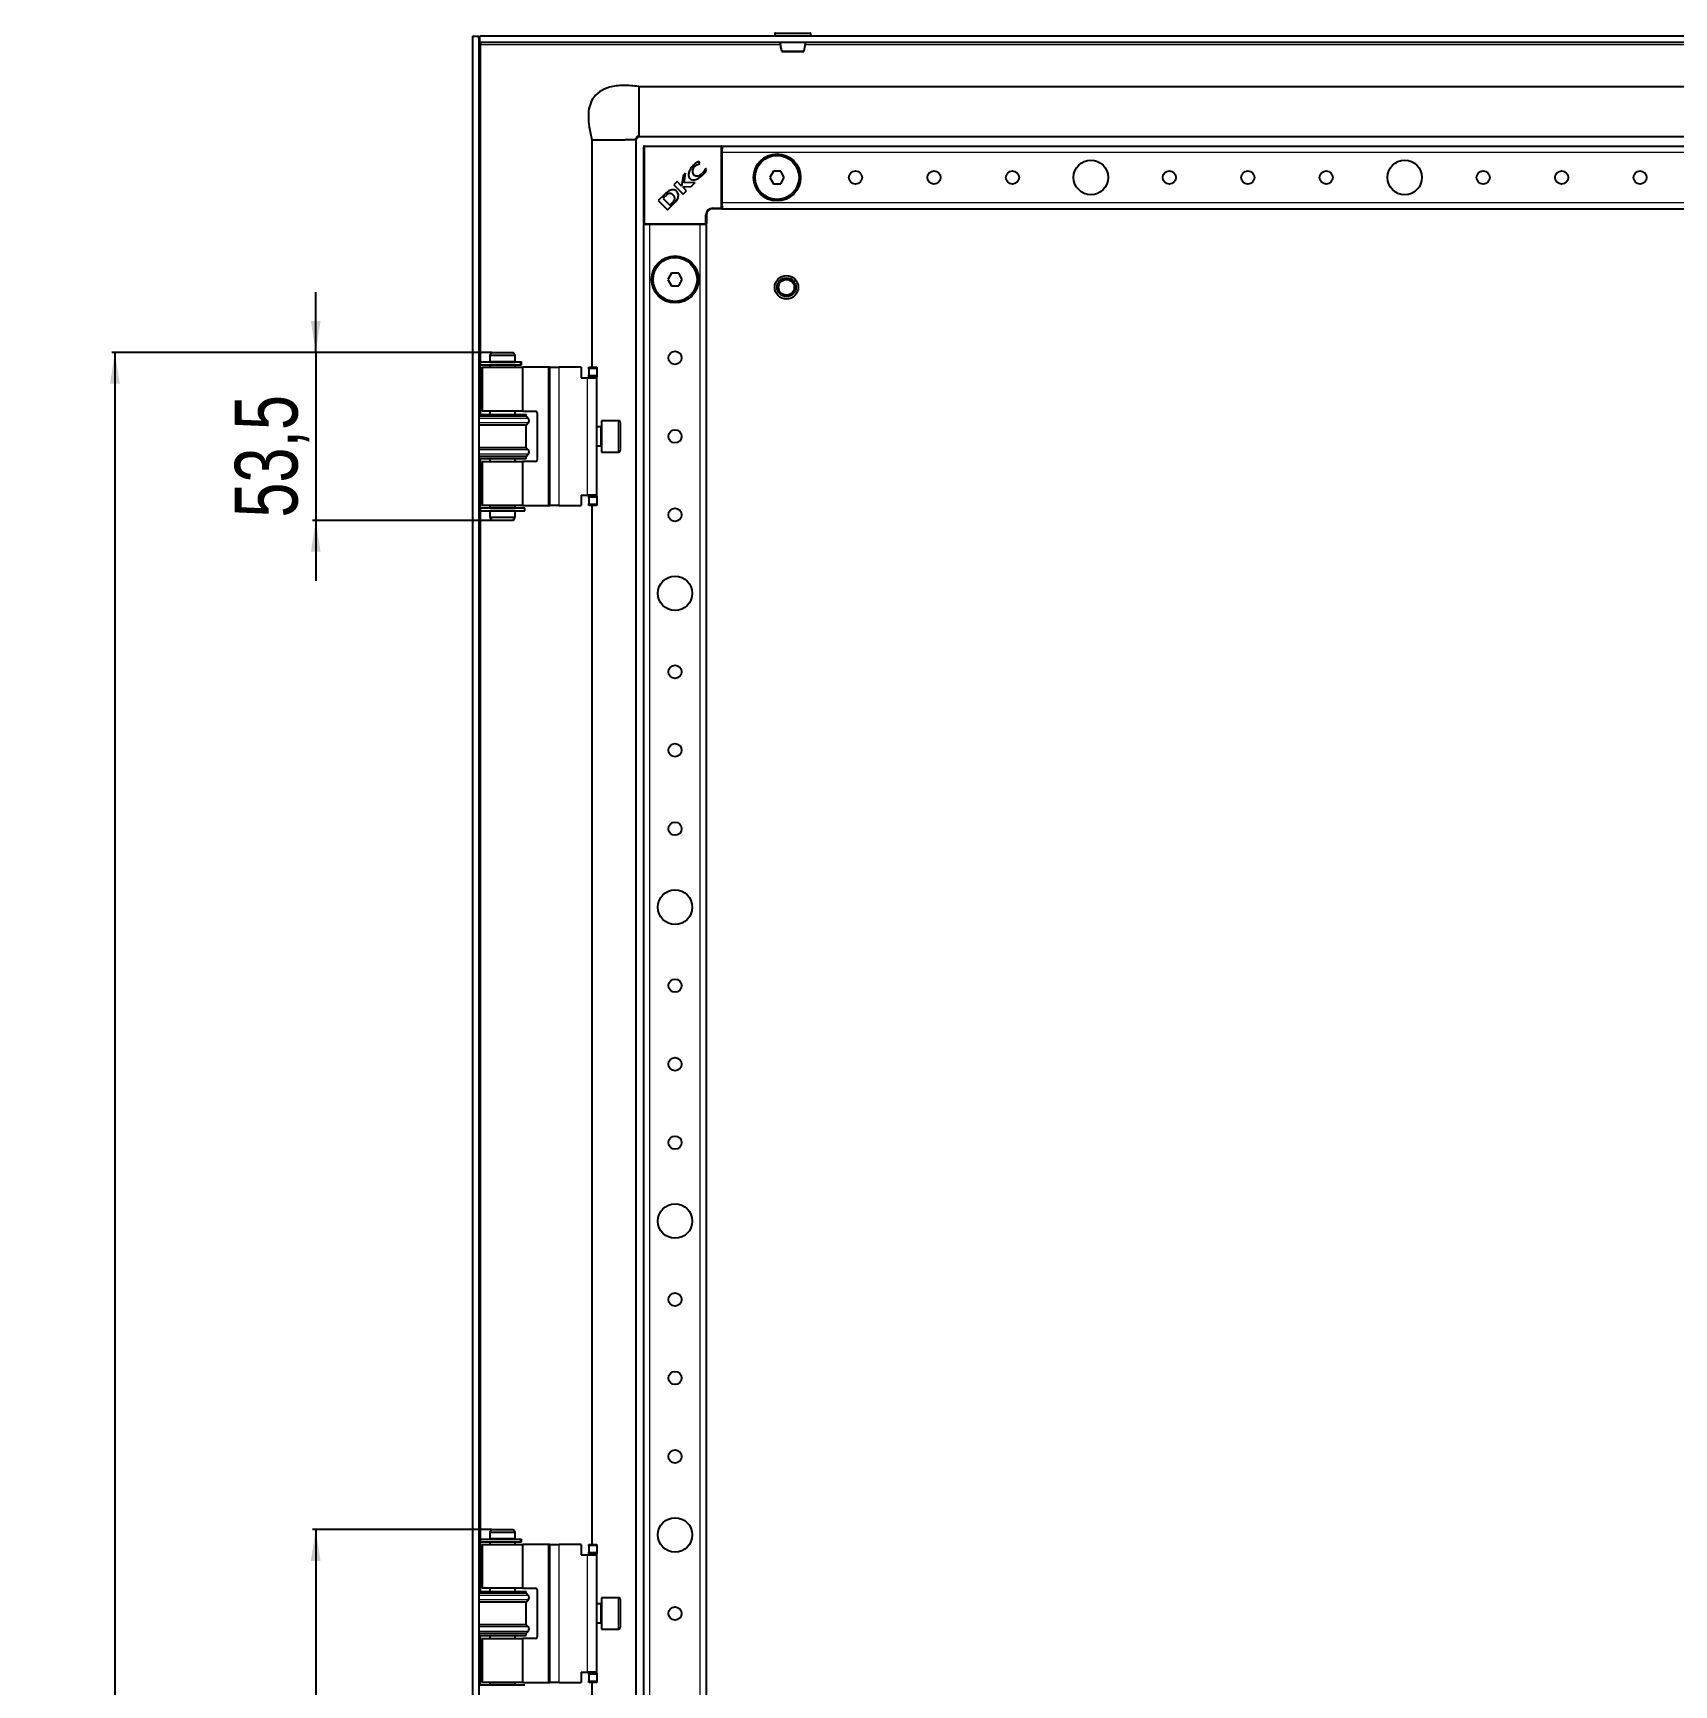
# Model space of a CAD drawing. Header units: millimetres. Extents: x -596 to 1663, y -811 to 1017.
# Drawn here: x 614 to 1137, y 338 to 864 of the extents above; entities that cross this region are included whole.
import ezdxf

# ---------------------------------------------------------------- set-up
doc = ezdxf.new("R2010")
doc.units = ezdxf.units.MM
doc.layers.add('FORMAT', color=7, linetype='Continuous')
doc.styles.add('SLDTEXTSTYLE0', font='TXT', dxfattribs={"width": 0.75})
doc.dimstyles.new('SLDDIMSTYLE0', dxfattribs={"dimtxt": 20, "dimasz": 10, "dimexe": 0, "dimexo": 0.0625, "dimgap": 5, "dimtad": 2, "dimdec": 1, "dimrnd": 1e-09, "dimzin": 12, "dimdsep": 46, "dimtxsty": 'SLDTEXTSTYLE0', "dimsah": 1, "dimcen": 0.09, "dimadec": 0, "dimazin": 3, "dimtfac": 1, "dimtofl": 0, "dimtmove": 0, "dimatfit": 3, "dimfxl": 0, "dimfrac": 2, "dimtolj": 1, "dimtzin": 12, "dimarcsym": 0})
doc.dimstyles.new('SLDDIMSTYLE1', dxfattribs={"dimtxt": 20, "dimasz": 10, "dimexe": 0, "dimexo": 0.0625, "dimgap": 5, "dimtad": 2, "dimdec": 1, "dimrnd": 1e-09, "dimzin": 12, "dimdsep": 46, "dimtxsty": 'SLDTEXTSTYLE0', "dimsah": 1, "dimcen": 0.09, "dimadec": 0, "dimazin": 3, "dimtfac": 1, "dimtmove": 0, "dimatfit": 0, "dimfxl": 0, "dimfrac": 2, "dimtolj": 1, "dimtzin": 12, "dimarcsym": 0})

# ---------------------------------------------------------------- blocks, each defined once
blk = doc.blocks.new('_D_4')
at = {"layer": 'FORMAT'}
for p, q in [((703.89, 762.29), (703.89, 781.53)), ((759.96, 762.29), (702.89, 762.29)), ((703.89, 762.29), (703.89, 708.79)), ((759.96, 708.79), (702.89, 708.79)), ((703.89, 708.79), (703.89, 689.56))]:
    blk.add_line(p, q, dxfattribs=at)
for points in [[(703.89, 762.29), (705.42, 772.29), (702.35, 772.29)], [(703.89, 708.79), (702.35, 698.79), (705.42, 698.79)]]:
    blk.add_solid(points, dxfattribs=at)
at = {"layer": 'FORMAT', "insert": (678.1, 709.68), "char_height": 20, "attachment_point": 1, "rotation": 90, "style": 'SLDTEXTSTYLE0'}
blk.add_mtext('53,5', dxfattribs=at)
blk = doc.blocks.new('_D_7')
at = {"layer": 'FORMAT'}
for p, q in [((759.96, 762.29), (638.89, 762.29)), ((639.89, 762.29), (639.89, -591.21)), ((759.96, -591.21), (638.89, -591.21))]:
    blk.add_line(p, q, dxfattribs=at)
for points in [[(639.89, 762.29), (638.35, 752.29), (641.42, 752.29)], [(639.89, -591.21), (641.42, -581.21), (638.35, -581.21)]]:
    blk.add_solid(points, dxfattribs=at)
at = {"layer": 'FORMAT', "insert": (614.1, 44.91), "char_height": 20, "attachment_point": 1, "rotation": 90, "style": 'SLDTEXTSTYLE0'}
blk.add_mtext('1353,5', dxfattribs=at)
blk = doc.blocks.new('_D_9')
at = {"layer": 'FORMAT'}
for p, q in [((759.96, 387.29), (702.89, 387.29)), ((703.89, 387.29), (703.89, -216.21)), ((759.96, -216.21), (702.89, -216.21))]:
    blk.add_line(p, q, dxfattribs=at)
for points in [[(703.89, 387.29), (702.35, 377.29), (705.42, 377.29)], [(703.89, -216.21), (705.42, -206.21), (702.35, -206.21)]]:
    blk.add_solid(points, dxfattribs=at)
at = {"layer": 'FORMAT', "insert": (678.1, 52.29), "char_height": 20, "attachment_point": 1, "rotation": 90, "style": 'SLDTEXTSTYLE0'}
blk.add_mtext('603,5', dxfattribs=at)

msp = doc.modelspace()

# ---------------------------------------------------------------- linework, layer by layer
at = {"color": 7, "linetype": 'Continuous', "lineweight": 25}
for p, q in [((850.14, 863.79), (850.14, 863.04)), ((850.39, 864.04), (861.39, 864.04)), ((861.64, 863.04), (861.64, 863.79)), ((753.89, 863.04), (755.89, 863.04)), ((753.89, 863.04), (753.89, -691.96)), ((755.89, 863.04), (755.89, -691.96)), ((756.19, 861.04), (756.19, 863.04)), ((1545.59, 863.04), (756.19, 863.04)), ((1545.59, 861.04), (756.19, 861.04)), ((756.49, 860.44), (756.29, 861.04)), ((806.89, 847.04), (806.89, 831.21)), ((806.89, 847.04), (1494.89, 847.04)), ((791.89, 830.04), (792.87, 830.04)), ((791.89, 830.04), (791.89, 757.54)), ((792.87, 830.04), (795.32, 830.04)), ((795.32, 830.04), (798.89, 830.04)), ((798.89, 830.04), (802.46, 830.04)), ((805.89, 830.04), (805.89, -658.96)), ((806.89, 831.04), (1494.89, 831.04)), ((808.39, 803.34), (808.39, 827.74)), ((808.69, 828.04), (833.09, 828.04)), ((833.39, 827.74), (833.39, 828.04)), ((833.39, 828.04), (1468.39, 828.04)), ((833.39, 827.74), (833.39, 827.1)), ((833.39, 826.04), (833.39, 827.1)), ((826.33, 822.5), (825.99, 823.19)), ((826.19, 822.36), (826.33, 822.5)), ((833.39, 810.04), (833.39, 826.04)), ((819.09, 816.7), (818.04, 815.65)), ((820.48, 815.31), (819.09, 816.7)), ((820.96, 818.58), (820.48, 815.31)), ((821.76, 819.37), (820.96, 818.58)), ((821.29, 816.28), (821.76, 819.37)), ((824.76, 816.46), (821.29, 816.28)), ((823.48, 815.17), (824.76, 816.46)), ((828.14, 820.93), (828.03, 820.82)), ((828.39, 820.42), (828.14, 820.93)), ((849.74, 820.04), (848.58, 818.04)), ((848.58, 818.04), (849.74, 816.04)), ((852.04, 820.04), (849.74, 820.04)), ((849.74, 816.04), (852.04, 816.04)), ((853.2, 818.04), (852.04, 820.04)), ((852.04, 816.04), (853.2, 818.04)), ((815.03, 812.64), (813.04, 810.65)), ((813.04, 810.65), (816, 807.69)), ((815.28, 812.1), (814.56, 811.35)), ((814.56, 811.35), (816.74, 809.17)), ((818.04, 815.65), (821, 812.7)), ((820.82, 815), (823.48, 815.17)), ((822.06, 813.75), (820.82, 815)), ((821, 812.7), (822.06, 813.75)), ((816, 807.69), (817.89, 809.58)), ((816.74, 809.17), (817.4, 809.85)), ((817.89, 809.58), (817.91, 809.6)), ((828.39, 806.04), (828.39, 803.34)), ((833.09, 808.04), (830.39, 808.04)), ((833.39, 808.99), (833.39, 810.04)), ((833.39, 808.99), (833.39, 808.34)), ((833.39, 808.04), (833.39, 808.34)), ((833.39, 808.04), (1468.39, 808.04)), ((808.39, -631.96), (808.39, 803.04)), ((808.69, 803.04), (808.39, 803.04)), ((809.34, 803.04), (808.69, 803.04)), ((810.39, 803.04), (809.34, 803.04)), ((826.39, 803.04), (810.39, 803.04)), ((827.44, 803.04), (826.39, 803.04)), ((828.09, 803.04), (827.44, 803.04)), ((828.39, 803.04), (828.09, 803.04)), ((828.39, -631.96), (828.39, 803.04)), ((817.24, 787.54), (816.08, 785.54)), ((816.08, 785.54), (817.24, 783.54)), ((819.54, 787.54), (817.24, 787.54)), ((820.7, 785.54), (819.54, 787.54)), ((819.54, 783.54), (820.7, 785.54)), ((817.24, 783.54), (819.54, 783.54)), ((756.24, 759.24), (756.24, 758.34)), ((756.24, 759.24), (769.13, 759.24)), ((756.24, 758.34), (769.13, 758.34)), ((759.97, 762.29), (759.39, 761.29)), ((759.39, 761.29), (759.39, 759.29)), ((767.39, 761.29), (759.39, 761.29)), ((764.15, 759.29), (759.39, 759.29)), ((759.39, 758.29), (759.39, 757.54)), ((764.15, 758.29), (759.39, 758.29)), ((759.89, 759.29), (759.89, 759.24)), ((759.89, 758.34), (759.89, 758.29)), ((759.97, 762.29), (766.81, 762.29)), ((767.39, 759.29), (764.15, 759.29)), ((767.39, 758.29), (764.15, 758.29)), ((767.39, 761.29), (766.81, 762.29)), ((766.89, 759.24), (766.89, 759.29)), ((766.89, 758.29), (766.89, 758.34)), ((767.39, 759.29), (767.39, 761.29)), ((767.39, 757.54), (767.39, 758.29)), ((769.13, 759.24), (769.22, 759.24)), ((769.13, 758.34), (769.22, 758.34)), ((769.22, 758.34), (769.22, 759.24)), ((769.22, 759.24), (769.42, 759.24)), ((769.22, 758.34), (769.42, 758.34)), ((769.42, 758.34), (769.42, 759.24)), ((756.94, 757.54), (756.94, 743.54)), ((756.94, 757.54), (769.84, 757.54)), ((769.84, 743.54), (769.84, 757.54)), ((777.94, 757.54), (769.84, 757.54)), ((778.44, 757.54), (777.94, 757.54)), ((778.44, 757.54), (781.44, 757.54)), ((778.44, 713.54), (778.44, 757.54)), ((788.44, 757.54), (781.44, 757.54)), ((788.44, 757.54), (788.44, 754.24)), ((788.44, 754.24), (790.44, 754.24)), ((790.44, 754.24), (793.44, 754.24)), ((790.94, 757.54), (793.44, 757.54)), ((790.94, 757.04), (790.94, 757.54)), ((790.94, 757.04), (790.94, 755.04)), ((790.94, 754.54), (790.94, 755.04)), ((793.44, 754.54), (790.94, 754.54)), ((790.94, 754.54), (790.94, 754.24)), ((793.44, 757.54), (793.44, 757.04)), ((793.44, 757.04), (793.44, 755.04)), ((793.44, 755.04), (793.44, 754.54)), ((793.44, 754.24), (793.44, 754.54)), ((793.44, 716.84), (793.44, 754.24)), ((755.89, 742.54), (770.89, 742.54)), ((769.84, 743.54), (756.94, 743.54)), ((759.39, 743.54), (759.39, 742.54)), ((767.39, 742.54), (767.39, 743.54)), ((769.84, 743.54), (773.94, 743.54)), ((770.89, 741.94), (770.89, 742.54)), ((774.44, 743.04), (774.44, 728.04)), ((770.89, 741.94), (755.89, 741.94)), ((770.89, 739.14), (755.89, 739.14)), ((771.59, 741.26), (770.89, 741.94)), ((770.89, 739.14), (771.59, 739.83)), ((770.89, 731.94), (770.89, 739.14)), ((794.69, 738.54), (793.44, 738.54)), ((800.34, 740.54), (794.94, 740.54)), ((794.94, 740.54), (794.94, 730.54)), ((800.94, 739.94), (800.94, 731.14)), ((770.89, 731.94), (755.89, 731.94)), ((771.59, 731.26), (770.89, 731.94)), ((793.44, 732.54), (794.69, 732.54)), ((770.89, 729.14), (755.89, 729.14)), ((755.89, 728.54), (770.89, 728.54)), ((756.94, 727.54), (756.94, 713.54)), ((756.94, 727.54), (769.84, 727.54)), ((759.39, 728.54), (759.39, 727.54)), ((767.39, 727.54), (767.39, 728.54)), ((769.84, 713.54), (769.84, 727.54)), ((773.94, 727.54), (769.84, 727.54)), ((770.89, 729.14), (771.59, 729.83)), ((770.89, 728.54), (770.89, 729.14)), ((794.94, 730.54), (800.34, 730.54)), ((788.44, 716.84), (790.44, 716.84)), ((788.44, 716.84), (788.44, 713.54)), ((793.44, 716.84), (790.44, 716.84)), ((790.94, 716.84), (790.94, 716.54)), ((790.94, 716.54), (793.44, 716.54)), ((790.94, 716.04), (790.94, 716.54)), ((790.94, 716.04), (790.94, 714.04)), ((793.44, 716.54), (793.44, 716.84)), ((793.44, 716.54), (793.44, 716.04)), ((793.44, 716.04), (793.44, 714.04)), ((756.24, 712.74), (756.24, 711.84)), ((756.24, 712.74), (770.54, 712.74)), ((756.24, 711.84), (770.54, 711.84)), ((769.84, 713.54), (756.94, 713.54)), ((759.39, 713.54), (759.39, 712.79)), ((764.15, 712.79), (759.39, 712.79)), ((759.39, 711.79), (759.39, 709.79)), ((764.15, 711.79), (759.39, 711.79)), ((759.89, 712.79), (759.89, 712.74)), ((759.89, 711.84), (759.89, 711.79)), ((767.39, 712.79), (764.15, 712.79)), ((767.39, 711.79), (764.15, 711.79)), ((766.89, 712.74), (766.89, 712.79)), ((766.89, 711.79), (766.89, 711.84)), ((767.39, 712.79), (767.39, 713.54)), ((767.39, 709.79), (767.39, 711.79)), ((769.84, 713.54), (777.94, 713.54)), ((770.54, 711.84), (770.54, 712.74)), ((777.94, 713.54), (778.44, 713.54)), ((781.44, 713.54), (778.44, 713.54)), ((781.44, 713.54), (788.44, 713.54)), ((790.94, 713.54), (790.94, 714.04)), ((793.44, 713.54), (790.94, 713.54)), ((791.89, 713.54), (791.89, 382.54)), ((793.44, 714.04), (793.44, 713.54)), ((759.39, 709.79), (759.97, 708.79)), ((759.39, 709.79), (764.15, 709.79)), ((764.04, 708.79), (759.97, 708.79)), ((766.81, 708.79), (764.04, 708.79)), ((764.15, 709.79), (767.39, 709.79)), ((766.81, 708.79), (767.39, 709.79)), ((756.24, 384.24), (756.24, 383.34)), ((756.24, 384.24), (769.13, 384.24)), ((759.97, 387.29), (759.39, 386.29)), ((759.39, 386.29), (759.39, 384.29)), ((767.39, 386.29), (759.39, 386.29)), ((764.15, 384.29), (759.39, 384.29)), ((759.89, 384.29), (759.89, 384.24)), ((759.97, 387.29), (766.81, 387.29)), ((767.39, 384.29), (764.15, 384.29)), ((767.39, 386.29), (766.81, 387.29)), ((766.89, 384.24), (766.89, 384.29)), ((767.39, 384.29), (767.39, 386.29)), ((769.13, 384.24), (769.22, 384.24)), ((769.22, 383.34), (769.22, 384.24)), ((769.22, 384.24), (769.42, 384.24)), ((769.42, 383.34), (769.42, 384.24)), ((756.24, 383.34), (769.13, 383.34)), ((756.94, 382.54), (756.94, 368.54)), ((756.94, 382.54), (769.84, 382.54)), ((759.39, 383.29), (759.39, 382.54)), ((764.15, 383.29), (759.39, 383.29)), ((759.89, 383.34), (759.89, 383.29)), ((767.39, 383.29), (764.15, 383.29)), ((766.89, 383.29), (766.89, 383.34)), ((767.39, 382.54), (767.39, 383.29)), ((769.13, 383.34), (769.22, 383.34)), ((769.22, 383.34), (769.42, 383.34)), ((769.84, 368.54), (769.84, 382.54)), ((777.94, 382.54), (769.84, 382.54)), ((778.44, 382.54), (777.94, 382.54)), ((778.44, 382.54), (781.44, 382.54)), ((778.44, 338.54), (778.44, 382.54)), ((788.44, 382.54), (781.44, 382.54)), ((788.44, 382.54), (788.44, 379.24)), ((788.44, 379.24), (790.44, 379.24)), ((790.44, 379.24), (793.44, 379.24)), ((790.94, 382.54), (793.44, 382.54)), ((790.94, 382.04), (790.94, 382.54)), ((790.94, 382.04), (790.94, 380.04)), ((790.94, 379.54), (790.94, 380.04)), ((793.44, 379.54), (790.94, 379.54)), ((790.94, 379.54), (790.94, 379.24)), ((793.44, 382.54), (793.44, 382.04)), ((793.44, 382.04), (793.44, 380.04)), ((793.44, 380.04), (793.44, 379.54)), ((793.44, 379.24), (793.44, 379.54)), ((793.44, 341.84), (793.44, 379.24)), ((769.84, 368.54), (756.94, 368.54)), ((759.39, 368.54), (759.39, 367.54)), ((767.39, 367.54), (767.39, 368.54)), ((769.84, 368.54), (773.94, 368.54)), ((755.89, 367.54), (770.89, 367.54)), ((770.89, 366.94), (755.89, 366.94)), ((770.89, 364.14), (755.89, 364.14)), ((770.89, 366.94), (770.89, 367.54)), ((771.59, 366.26), (770.89, 366.94)), ((770.89, 364.14), (771.59, 364.83)), ((770.89, 356.94), (770.89, 364.14)), ((774.44, 368.04), (774.44, 353.04)), ((794.69, 363.54), (793.44, 363.54)), ((800.34, 365.54), (794.94, 365.54)), ((794.94, 365.54), (794.94, 355.54)), ((800.94, 364.94), (800.94, 356.14)), ((770.89, 356.94), (755.89, 356.94)), ((770.89, 354.14), (755.89, 354.14)), ((755.89, 353.54), (770.89, 353.54)), ((759.39, 353.54), (759.39, 352.54)), ((767.39, 352.54), (767.39, 353.54)), ((771.59, 356.26), (770.89, 356.94)), ((770.89, 354.14), (771.59, 354.83)), ((770.89, 353.54), (770.89, 354.14)), ((793.44, 357.54), (794.69, 357.54)), ((794.94, 355.54), (800.34, 355.54)), ((756.94, 352.54), (756.94, 338.54)), ((756.94, 352.54), (769.84, 352.54)), ((769.84, 338.54), (769.84, 352.54)), ((773.94, 352.54), (769.84, 352.54)), ((756.24, 337.74), (770.54, 337.74)), ((769.84, 338.54), (756.94, 338.54)), ((759.39, 338.54), (759.39, 337.79)), ((764.15, 337.79), (759.39, 337.79)), ((759.89, 337.79), (759.89, 337.74)), ((767.39, 337.79), (764.15, 337.79)), ((766.89, 337.74), (766.89, 337.79)), ((767.39, 337.79), (767.39, 338.54)), ((769.84, 338.54), (777.94, 338.54)), ((777.94, 338.54), (778.44, 338.54)), ((781.44, 338.54), (778.44, 338.54)), ((781.44, 338.54), (788.44, 338.54)), ((788.44, 341.84), (790.44, 341.84)), ((788.44, 341.84), (788.44, 338.54)), ((793.44, 341.84), (790.44, 341.84)), ((790.94, 341.84), (790.94, 341.54)), ((790.94, 341.54), (793.44, 341.54)), ((790.94, 341.04), (790.94, 341.54)), ((790.94, 341.04), (790.94, 339.04)), ((790.94, 338.54), (790.94, 339.04)), ((793.44, 338.54), (790.94, 338.54)), ((791.89, 338.54), (791.89, -167.46)), ((793.44, 341.54), (793.44, 341.84)), ((793.44, 341.54), (793.44, 341.04)), ((793.44, 341.04), (793.44, 339.04)), ((793.44, 339.04), (793.44, 338.54))]:
    msp.add_line(p, q, dxfattribs=at)
at = {"color": 8, "linetype": 'Continuous', "lineweight": 18}
for p, q in [((861.64, 863.79), (850.14, 863.79)), ((756.49, 759.24), (756.49, 860.44)), ((756.49, 860.44), (851.92, 860.44)), ((859.86, 860.44), (1441.92, 860.44)), ((808.69, 827.74), (808.39, 827.74)), ((808.69, 827.74), (808.69, 828.04)), ((808.69, 827.74), (808.69, 803.34)), ((833.09, 827.74), (808.69, 827.74)), ((833.09, 828.04), (833.09, 827.74)), ((833.09, 808.34), (833.09, 827.74)), ((833.39, 827.74), (833.09, 827.74)), ((833.39, 826.04), (1468.39, 826.04)), ((828.09, 803.34), (828.09, 806.04)), ((828.39, 806.04), (828.09, 806.04)), ((830.39, 808.34), (833.09, 808.34)), ((830.39, 808.04), (830.39, 808.34)), ((833.09, 808.34), (833.09, 808.04)), ((833.39, 808.34), (833.09, 808.34)), ((833.39, 810.04), (1468.39, 810.04)), ((808.69, 803.34), (808.39, 803.34)), ((808.69, 803.34), (828.09, 803.34)), ((808.69, 803.34), (808.69, 803.04)), ((810.39, -631.96), (810.39, 803.04)), ((826.39, -631.96), (826.39, 803.04)), ((828.09, 803.34), (828.09, 803.04)), ((828.39, 803.34), (828.09, 803.34)), ((756.49, 742.54), (756.49, 758.34)), ((769.13, 759.24), (769.13, 758.34)), ((777.94, 757.54), (777.94, 713.54)), ((781.44, 713.54), (781.44, 757.54)), ((790.44, 716.84), (790.44, 754.24)), ((793.44, 757.04), (790.94, 757.04)), ((790.94, 755.04), (793.44, 755.04)), ((771.59, 741.26), (755.89, 741.26)), ((771.59, 739.83), (755.89, 739.83)), ((794.69, 738.14), (794.69, 738.54)), ((794.69, 732.54), (794.69, 738.14)), ((800.34, 730.54), (800.34, 740.54)), ((771.59, 731.26), (755.89, 731.26)), ((771.59, 729.83), (755.89, 729.83)), ((756.49, 712.74), (756.49, 728.54)), ((793.44, 716.04), (790.94, 716.04)), ((756.49, 384.24), (756.49, 711.84)), ((790.94, 714.04), (793.44, 714.04)), ((769.13, 384.24), (769.13, 383.34)), ((756.49, 367.54), (756.49, 383.34)), ((777.94, 382.54), (777.94, 338.54)), ((781.44, 338.54), (781.44, 382.54)), ((790.44, 341.84), (790.44, 379.24)), ((793.44, 382.04), (790.94, 382.04)), ((790.94, 380.04), (793.44, 380.04)), ((771.59, 366.26), (755.89, 366.26)), ((771.59, 364.83), (755.89, 364.83)), ((794.69, 363.14), (794.69, 363.54)), ((800.34, 355.54), (800.34, 365.54)), ((794.69, 357.54), (794.69, 363.14)), ((771.59, 356.26), (755.89, 356.26)), ((771.59, 354.83), (755.89, 354.83)), ((756.49, 337.74), (756.49, 353.54)), ((793.44, 341.04), (790.94, 341.04)), ((790.94, 339.04), (793.44, 339.04))]:
    msp.add_line(p, q, dxfattribs=at)
at = {"color": 7, "linetype": 'Continuous', "lineweight": 25}
for centre, radius in [((850.89, 818.04), 7.5), ((850.89, 818.04), 7), ((950.89, 818.04), 5.5), ((1050.89, 818.04), 5.5), ((875.89, 818.04), 2.1), ((900.89, 818.04), 2.1), ((925.89, 818.04), 2.1), ((975.89, 818.04), 2.1), ((1000.89, 818.04), 2.1), ((1025.89, 818.04), 2.1), ((1075.89, 818.04), 2.1), ((1100.89, 818.04), 2.1), ((1125.89, 818.04), 2.1), ((818.39, 785.54), 7.5), ((818.39, 785.54), 7), ((853.89, 783.04), 3.75), ((853.89, 783.04), 3), ((853.89, 783.04), 2.5), ((818.39, 760.54), 2.1), ((818.39, 735.54), 2.1), ((818.39, 710.54), 2.1), ((818.39, 685.54), 5.5), ((818.39, 660.54), 2.1), ((818.39, 635.54), 2.1), ((818.39, 610.54), 2.1), ((818.39, 585.54), 5.5), ((818.39, 560.54), 2.1), ((818.39, 535.54), 2.1), ((818.39, 510.54), 2.1), ((818.39, 485.54), 5.5), ((818.39, 460.54), 2.1), ((818.39, 435.54), 2.1), ((818.39, 410.54), 2.1), ((818.39, 385.54), 5.5), ((818.39, 360.54), 2.1)]:
    msp.add_circle(centre, radius, dxfattribs=at)
for centre, radius, start, end in [((850.39, 863.79), 0.25, 90, 180), ((861.39, 863.79), 0.25, 0, 90), ((852.78, 858.54), 0.5, 195.316, 270.0228), ((859, 858.54), 0.5, 269.9982, 345.4001), ((808.69, 827.74), 0.3, 90, 180), ((833.09, 827.74), 0.3, 360, 90), ((825.9, 820.05), 1.97, 128.454, 215.887), ((825.46, 820.45), 1.94, 233.3097, 322.3464), ((818.69, 809.44), 4.87, 110.3445, 138.7777), ((819.46, 807.62), 6.12, 126.9888, 133.0744), ((830.39, 806.04), 2, 90, 180), ((833.09, 808.34), 0.3, 270, 360), ((808.69, 803.34), 0.3, 180, 270), ((828.09, 803.34), 0.3, 270, 0), ((773.94, 743.04), 0.5, 0, 90), ((770.89, 740.54), 1, 314.427, 45.573), ((794.69, 738.79), 0.25, 270, 0), ((800.34, 739.94), 0.6, 0, 90), ((794.69, 732.29), 0.25, 0, 90), ((770.89, 730.54), 1, 314.427, 45.573), ((773.94, 728.04), 0.5, 270, 0), ((800.34, 731.14), 0.6, 270, 0), ((773.94, 368.04), 0.5, 0, 90), ((770.89, 365.54), 1, 314.427, 45.573), ((794.69, 363.79), 0.25, 270, 0), ((800.34, 364.94), 0.6, 0, 90), ((770.89, 355.54), 1, 314.427, 45.573), ((773.94, 353.04), 0.5, 270, 0), ((794.69, 357.29), 0.25, 0, 90), ((800.34, 356.14), 0.6, 270, 0)]:
    msp.add_arc(centre, radius, start, end, dxfattribs=at)
at = {"color": 8, "linetype": 'Continuous', "lineweight": 18}
msp.add_arc((830.39, 806.04), 2.3, 90, 180, dxfattribs=at)
at = {"color": 7, "linetype": 'Continuous', "lineweight": 25}
for points, knots in [([(756.19, 861.34), (756.16, 861.42), (756.05, 861.74), (755.93, 862.31), (755.9, 862.8), (755.89, 863.04)], [0, 0, 0, 0, 0.141742, 0.566203, 1, 1, 1, 1]), ([(756.19, 861.04), (756.24, 861.04), (756.29, 860.98), (756.39, 860.76), (756.44, 860.6), (756.49, 860.44)], [0, 0, 0, 0, 0.5, 0.5, 1, 1, 1, 1]), ([(851.87, 861.04), (851.87, 860.91), (851.89, 860), (852.11, 859.13), (852.3, 858.39)], [0, 0, 0, 0, 0.14185, 1, 1, 1, 1]), ([(854.19, 858.04), (854, 858.04), (853.53, 858.04), (852.98, 858.04), (852.85, 858.04), (852.79, 858.04)], [0, 0, 0, 0, 0.256553, 0.627981, 1, 1, 1, 1]), ([(859, 858.04), (858.96, 858.04), (858.88, 858.04), (858.32, 858.04), (857.51, 858.04), (856.52, 858.04), (855.46, 858.04), (854.67, 858.04), (854.28, 858.04), (854.19, 858.04)], [0, 0, 0, 0, 0.158514, 0.317278, 0.475863, 0.634247, 0.792477, 0.950708, 1, 1, 1, 1]), ([(859.48, 858.39), (859.67, 859.13), (859.89, 860), (859.91, 860.91), (859.91, 861.04)], [0, 0, 0, 0, 0.85815, 1, 1, 1, 1]), ([(806.89, 847.04), (805.16, 847.21), (802.02, 847.52), (797.7, 847), (794.26, 845.58), (792.05, 843.26), (790.97, 840.49), (790.65, 837.44), (790.94, 833.88), (791.56, 831.39), (791.89, 830.04)], [0, 0, 0, 0, 0.176713, 0.320911, 0.440308, 0.54837, 0.6374, 0.738878, 0.858543, 1, 1, 1, 1]), ([(805.78, 830.04), (805.75, 830.04), (805.66, 830.04), (805.21, 830.04), (804.91, 830.04)], [0, 0, 0, 0, 0.356727, 1, 1, 1, 1]), ([(805.85, 830.04), (805.87, 830.18), (805.9, 830.42), (806.03, 830.62), (806.15, 830.71), (806.2, 830.82), (806.22, 830.89), (806.24, 830.94), (806.25, 830.98), (806.27, 831.02), (806.3, 831.06), (806.36, 831.12), (806.48, 831.18), (806.67, 831.21), (806.81, 831.21), (806.89, 831.21)], [0, 0, 0, 0, 0.2334106, 0.4185463, 0.5493508, 0.5950262, 0.6313288, 0.6471113, 0.6619944, 0.6766392, 0.691742, 0.7255627, 0.7667936, 0.8726273, 1, 1, 1, 1]), ([(805.89, 830.04), (806.04, 830.27), (806.31, 830.67), (806.71, 830.93), (806.89, 831.04)], [0, 0, 0, 0, 0.5615605, 1, 1, 1, 1]), ([(824.26, 821.95), (823.93, 821.58), (823.31, 820.88), (822.76, 819.71), (822.63, 818.77), (822.78, 818.13), (822.96, 817.9), (823.05, 817.79)], [0, 0, 0, 0, 0.315674, 0.58952, 0.813199, 0.909026, 1, 1, 1, 1]), ([(825.99, 823.19), (825.66, 823.01), (825.02, 822.67), (824.5, 822.18), (824.26, 821.95)], [0, 0, 0, 0, 0.5368, 1, 1, 1, 1]), ([(824.67, 821.59), (824.93, 821.81), (825.38, 822.19), (825.95, 822.31), (826.19, 822.36)], [0, 0, 0, 0, 0.5796082, 1, 1, 1, 1]), ([(823.05, 817.79), (823.22, 817.65), (823.55, 817.37), (824.25, 817.2), (825.12, 817.33), (826.2, 817.9), (826.89, 818.53), (827.28, 818.9)], [0, 0, 0, 0, 0.130532, 0.266031, 0.423997, 0.666819, 1, 1, 1, 1]), ([(828.03, 820.82), (827.89, 820.51), (827.62, 819.93), (827.19, 819.47), (827, 819.26)], [0, 0, 0, 0, 0.547643, 1, 1, 1, 1]), ([(827.28, 818.9), (827.53, 819.17), (827.96, 819.63), (828.26, 820.19), (828.39, 820.42)], [0, 0, 0, 0, 0.577653, 1, 1, 1, 1]), ([(817.77, 812.43), (817.67, 812.52), (817.5, 812.68), (817.22, 812.87), (816.95, 812.96), (816.62, 812.96), (816.22, 812.8), (815.94, 812.62), (815.78, 812.51)], [0, 0, 0, 0, 0.176808, 0.319231, 0.43938, 0.552395, 0.749205, 1, 1, 1, 1]), ([(819.04, 810.93), (819.15, 811.13), (819.35, 811.52), (819.47, 812.15), (819.43, 812.75), (819.23, 813.28), (818.87, 813.72), (818.36, 814.01), (817.7, 814.13), (817.25, 814.04), (817, 814)], [0, 0, 0, 0, 0.1380907, 0.2654555, 0.3840134, 0.4961027, 0.6057595, 0.7197905, 0.8476619, 1, 1, 1, 1]), ([(817.4, 809.85), (817.59, 810.05), (817.94, 810.42), (818.27, 810.96), (818.33, 811.4), (818.26, 811.75), (818.07, 812.1), (817.87, 812.31), (817.77, 812.43)], [0, 0, 0, 0, 0.274676, 0.503042, 0.607381, 0.716579, 0.843412, 1, 1, 1, 1]), ([(818.36, 810.08), (818.5, 810.23), (818.74, 810.5), (818.95, 810.8), (819.04, 810.93)], [0, 0, 0, 0, 0.55183, 1, 1, 1, 1]), ([(817.91, 809.6), (817.98, 809.68), (818.14, 809.84), (818.28, 810), (818.36, 810.08)], [0, 0, 0, 0, 0.486421, 1, 1, 1, 1])]:
    msp.add_open_spline(points, degree=3, knots=knots, dxfattribs=at)
at = {"color": 8, "linetype": 'Continuous', "lineweight": 18}
for points, knots in [([(852.33, 858.42), (852.32, 858.42), (852.26, 858.42), (852.57, 858.42), (853.15, 858.42), (853.7, 858.42), (853.92, 858.42)], [0, 0, 0, 0, 0.083271, 0.424284, 0.764725, 1, 1, 1, 1]), ([(853.92, 858.42), (854.03, 858.42), (854.48, 858.42), (855, 858.42), (855.8, 858.42), (856.62, 858.42), (857.76, 858.42), (858.71, 858.42), (859.29, 858.42), (859.55, 858.42), (859.48, 858.42), (859.47, 858.42)], [0, 0, 0, 0, 0.048751, 0.204942, 0.205393, 0.362034, 0.518827, 0.675799, 0.832923, 0.989778, 1, 1, 1, 1])]:
    msp.add_open_spline(points, degree=3, knots=knots, dxfattribs=at)
at = {"color": 7, "linetype": 'Continuous', "lineweight": 25}
msp.add_open_spline([(804.91, 830.04), (804.58, 830.04), (803.92, 830.04), (802.94, 830.04), (802.46, 830.04)], degree=3, dxfattribs=at)

# ---------------------------------------------------------------- dimensions: what is measured, and where the dimension line sits
at = {"layer": 'FORMAT'}
for base, p1, p2, dimstyle, picture, middle in [((703.89, 708.79), (759.97, 762.29), (759.97, 708.79), 'SLDDIMSTYLE1', '_D_4', (703.89, 735.54)), ((639.89, -591.21), (759.97, 762.29), (759.97, -591.21), 'SLDDIMSTYLE0', '_D_7', (639.89, 85.54)), ((703.89, -216.21), (759.97, 387.29), (759.97, -216.21), 'SLDDIMSTYLE0', '_D_9', (703.89, 85.54))]:
    dim = msp.add_linear_dim(base=base, p1=p1, p2=p2, angle=90, dimstyle=dimstyle, dxfattribs=at)
    dim.commit()
    dim.dimension.update_dxf_attribs({"geometry": picture, "text_midpoint": middle, "dimtype": 160})

doc.saveas('drawing.dxf')
